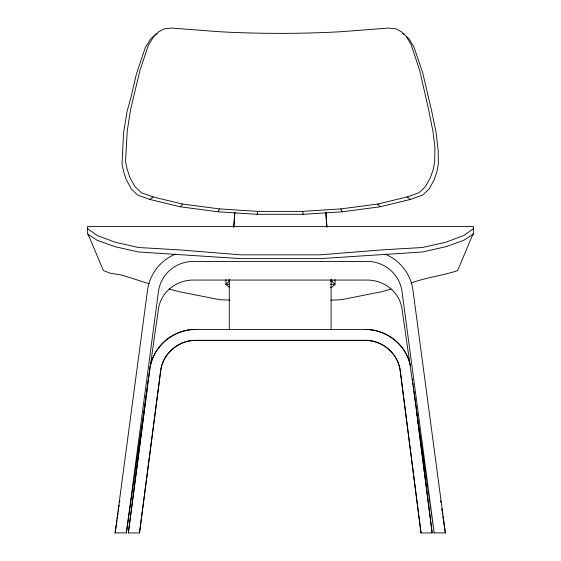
<?xml version="1.0" encoding="UTF-8"?>
<svg xmlns="http://www.w3.org/2000/svg" width="561" height="561" viewBox="0 0 561 561"><rect width="100%" height="100%" fill="white"/><g stroke="black" fill="none" stroke-linecap="round" stroke-linejoin="round"><path stroke-width="0.84" d="M233.797 227.226L234.856 212.486M233.72 227.226L234.828 212.233M410.266 365.302C406.178 344.608 386.178 329.447 365.33 329.44L195.572 329.44C173.714 329.363 153.504 346.011 149.941 367.672L128.343 532.95L139.5 532.95L160.811 369.426C163.517 352.925 178.917 340.239 195.572 340.296L365.33 340.296C381.985 340.239 397.384 352.925 400.091 369.426L421.016 532.95L432.166 532.95L413.955 391.038M128.343 532.95L145.39 402.889M145.622 401.15L145.965 398.548M146.19 396.816L146.414 395.084M146.645 393.352L146.989 390.751M147.326 388.149L147.557 386.41M148.349 380.344L148.581 378.605M139.5 532.95L160.811 369.98A35.224 35.224 0 0 1 195.572 340.45L365.33 340.45A35.224 35.224 0 0 1 400.091 369.98L421.016 532.95M126.379 532.887L158.574 290.633A35.224 34.838 0 0 1 193.335 261.419L367.146 261.419A35.224 34.838 0 0 1 401.907 290.633L434.207 532.95L401.907 308.143A35.224 33.499 0 0 0 367.146 280.051L193.335 280.051A35.224 33.499 0 0 0 158.574 308.143L126.379 532.887L115.117 532.95L147.704 288.873A46.233 45.729 0 0 1 175.439 254.098M116.969 520.741L115.117 532.95M117.214 519.002L118.083 512.929M118.336 511.197L118.708 508.596M118.96 506.856L119.205 505.124M119.577 502.523L119.83 500.784M157.059 33.436L155.685 34.137L150.495 39.193L145.229 47.734L136.393 74.052L130.923 97.579L127.038 111.583L123.56 133.055L122.018 163.889L123.588 171.568L126.281 179.597L131.267 188.861L137.775 195.144L149.934 199.457L180.284 206.792L218.103 211.785L257.127 214.309L257.604 211.364L302.695 211.364L340.786 208.909L377.714 204.064L407.223 196.939L419.039 192.704L425.575 186.448L430.582 177.199L433.295 169.184L434.705 161.344L434.915 147.08L432.896 131.155L428.457 108.869L419.677 70.42L411.087 44.529L406.283 36.472M473.035 234.042C467.65 246.181 462.944 258.537 457.51 270.598C442.629 275.731 426.612 277.274 411.718 282.856M218.103 211.785L219.505 208.909L257.604 211.364M180.284 206.792L182.584 204.064L219.505 208.909M149.934 199.457L153.076 196.939L182.584 204.064M473.365 228.72L463.709 235.543L445.876 242.205L422.566 247.499L381.775 249.883L320.128 254.841L240.872 254.841L179.225 249.883L138.434 247.499L115.124 242.205L97.291 235.543L87.635 228.72M257.127 214.309L303.164 214.309L342.189 211.785L380.014 206.792L410.357 199.457L422.735 195.046L429.277 188.791L434.284 179.541L436.991 171.526L438.358 163.651L438.19 150.86L436.163 132.901L431.732 111.316L422.735 72.937L413.969 47.075L409.116 39.088L401.318 31.64L395.786 28.835L388.563 28.057L340.786 31.732A325.787 93.792 0 0 1 219.505 31.732L171.589 28.05L164.373 28.821L158.854 31.619L153.665 36.675L148.363 45.21L139.885 70.728L130.629 109.311L127.235 131.057L125.538 161.463L127.109 169.142L129.808 177.171L134.787 186.434L141.295 192.718L153.076 196.939M390.926 289.006L381.775 291.713L341.263 299.707L330.85 300.163M330.317 287.52L331.937 287.169L335.036 284.336L335.036 279.602M229.47 284.35L225.964 284.35L225.964 279.616M330.653 284.336L335.036 284.336L331.937 281.503L330.317 281.152M434.067 532.887L445.364 532.95L412.77 288.873A46.233 45.729 0 0 0 385.042 254.098M230.15 300.163L219.737 299.707L179.225 291.713L169.184 289.048M149.107 283.726L121.814 275.079L109.928 273.137L103.49 270.598C98.056 258.537 93.35 246.181 87.965 234.042M445.364 532.95L443.478 520.741M402.77 33.555L404.151 34.256M407.223 196.939L410.357 199.457M229.056 287.183L225.964 284.35L229.056 281.51L229.056 279.932M377.714 204.064L380.014 206.792M340.786 208.909L342.189 211.785M302.695 211.364L303.164 214.309M440.623 500.784L440.869 502.523M441.738 508.596L442.11 511.197M442.363 512.929L442.608 514.668M442.86 516.4L443.232 519.002M412.398 378.92L412.623 380.653M412.959 383.247L413.177 384.979M413.401 386.711L413.73 389.306M416.872 414.158L417.096 415.89M417.433 418.492L417.657 420.231M417.882 421.963L418.211 424.565M418.436 426.297L432.166 532.95M325.85 212.212L326.909 227.212L325.829 212.465M331.937 279.925L331.937 281.503M331.109 279.294L331.109 329.3M229.302 279.357L229.302 329.3M150.411 365.751A46.233 46.233 0 0 1 195.572 329.44M365.33 329.44A46.233 46.233 0 0 1 409.404 361.705M473.365 234.021L463.709 240.353L445.876 246.714L422.566 251.966L320.128 258.635L240.872 258.635L138.434 251.966L115.124 246.714L97.291 240.353L87.635 234.021L87.635 226.399L473.365 226.399L473.365 234.021"/></g></svg>
